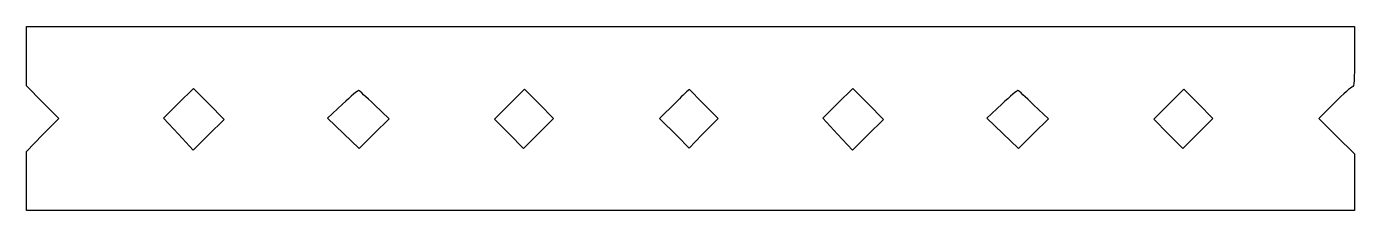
# Model space of a CAD drawing. Header units: centimetres. Extents: x -12.6 to 9.7, y 5.2 to 8.2.
import ezdxf

# ---------------------------------------------------------------- set-up
doc = ezdxf.new("R2010")
doc.units = ezdxf.units.CM
doc.header["$MEASUREMENT"] = 0
doc.layers.add('Layer 1', color=7, linetype='Continuous')

msp = doc.modelspace()

# ---------------------------------------------------------------- linework, layer by layer
at = {"layer": 'Layer 1'}
for points, knots in [([(-12.5735, 8.23988), (-12.5735, 8.23988), (-12.5735, 7.74461), (-12.5735, 7.74461), (-12.5735, 7.74461), (-12.5735, 7.74461), (-12.5735, 7.24852), (-12.5735, 7.24852), (-12.5735, 7.24852), (-12.5735, 7.24852), (-12.30395, 6.97815), (-12.30395, 6.97815), (-12.30395, 6.97815), (-12.30395, 6.97815), (-12.03441, 6.70778), (-12.03441, 6.70778), (-12.03441, 6.70778), (-12.03441, 6.70778), (-12.30395, 6.42997), (-12.30395, 6.42997), (-12.30395, 6.42997), (-12.30395, 6.42997), (-12.5735, 6.15298), (-12.5735, 6.15298), (-12.5735, 6.15298), (-12.5735, 6.15298), (-12.5735, 5.66185), (-12.5735, 5.66185), (-12.5735, 5.66185), (-12.5735, 5.66185), (-12.5735, 5.17071), (-12.5735, 5.17071), (-12.5735, 5.17071), (-12.5735, 5.17071), (-6.97756, 5.17071), (-6.97756, 5.17071), (-6.97756, 5.17071), (-6.97756, 5.17071), (-1.53624, 5.17071), (-1.53624, 5.17071), (-1.53624, 5.17071), (-1.53624, 5.17071), (-1.38162, 5.17071), (-1.38162, 5.17071), (-1.38162, 5.17071), (-1.38162, 5.17071), (4.0597, 5.17071), (4.0597, 5.17071), (4.0597, 5.17071), (4.0597, 5.17071), (9.65564, 5.17071), (9.65564, 5.17071), (9.65564, 5.17071), (9.65564, 5.17071), (9.65564, 5.64283), (9.65564, 5.64283), (9.65564, 5.64283), (9.65564, 5.64283), (9.65564, 6.11495), (9.65564, 6.11495), (9.65564, 6.11495), (9.65564, 6.11495), (9.35798, 6.40929), (9.35798, 6.40929), (9.35798, 6.40929), (9.35798, 6.40929), (9.06033, 6.70364), (9.06033, 6.70364), (9.06033, 6.70364), (9.06033, 6.70364), (9.32408, 6.96905), (9.32408, 6.96905), (9.32408, 6.96905), (9.46933, 7.11496), (9.60328, 7.23446), (9.62174, 7.23446), (9.62174, 7.23446), (9.64768, 7.23446), (9.65564, 7.34868), (9.65564, 7.73717), (9.65564, 7.73717), (9.65564, 7.73717), (9.65564, 8.23988), (9.65564, 8.23988), (9.65564, 8.23988), (9.65564, 8.23988), (4.0597, 8.23988), (4.0597, 8.23988), (4.0597, 8.23988), (4.0597, 8.23988), (-1.38162, 8.23988), (-1.38162, 8.23988), (-1.38162, 8.23988), (-1.38162, 8.23988), (-1.53624, 8.23988), (-1.53624, 8.23988), (-1.53624, 8.23988), (-1.53624, 8.23988), (-6.97756, 8.23988), (-6.97756, 8.23988), (-6.97756, 8.23988), (-6.97756, 8.23988), (-12.5735, 8.23988), (-12.5735, 8.23988)], [0, 0, 0, 0, 0.03703704, 0.03703704, 0.03703704, 0.03703704, 0.07407407, 0.07407407, 0.07407407, 0.07407407, 0.11111111, 0.11111111, 0.11111111, 0.11111111, 0.14814815, 0.14814815, 0.14814815, 0.14814815, 0.18518519, 0.18518519, 0.18518519, 0.18518519, 0.22222222, 0.22222222, 0.22222222, 0.22222222, 0.25925926, 0.25925926, 0.25925926, 0.25925926, 0.2962963, 0.2962963, 0.2962963, 0.2962963, 0.33333333, 0.33333333, 0.33333333, 0.33333333, 0.37037037, 0.37037037, 0.37037037, 0.37037037, 0.40740741, 0.40740741, 0.40740741, 0.40740741, 0.44444444, 0.44444444, 0.44444444, 0.44444444, 0.48148148, 0.48148148, 0.48148148, 0.48148148, 0.51851852, 0.51851852, 0.51851852, 0.51851852, 0.55555556, 0.55555556, 0.55555556, 0.55555556, 0.59259259, 0.59259259, 0.59259259, 0.59259259, 0.62962963, 0.62962963, 0.62962963, 0.62962963, 0.66666667, 0.66666667, 0.66666667, 0.66666667, 0.7037037, 0.7037037, 0.7037037, 0.7037037, 0.74074074, 0.74074074, 0.74074074, 0.74074074, 0.77777778, 0.77777778, 0.77777778, 0.77777778, 0.81481481, 0.81481481, 0.81481481, 0.81481481, 0.85185185, 0.85185185, 0.85185185, 0.85185185, 0.88888889, 0.88888889, 0.88888889, 0.88888889, 0.92592593, 0.92592593, 0.92592593, 0.92592593, 1, 1, 1, 1]), ([(-9.78132, 7.20801), (-9.78132, 7.20801), (-9.52335, 6.95004), (-9.52335, 6.95004), (-9.52335, 6.95004), (-9.52335, 6.95004), (-9.2662, 6.69124), (-9.2662, 6.69124), (-9.2662, 6.69124), (-9.2662, 6.69124), (-9.52583, 6.43245), (-9.52583, 6.43245), (-9.52583, 6.43245), (-9.52583, 6.43245), (-9.78545, 6.17365), (-9.78545, 6.17365), (-9.78545, 6.17365), (-9.78545, 6.17365), (-10.03267, 6.44154), (-10.03267, 6.44154), (-10.03267, 6.44154), (-10.03267, 6.44154), (-10.27989, 6.70943), (-10.27989, 6.70943), (-10.27989, 6.70943), (-10.27989, 6.70943), (-10.03102, 6.95913), (-10.03102, 6.95913), (-10.03102, 6.95913), (-10.03102, 6.95913), (-9.78132, 7.20801), (-9.78132, 7.20801)], [0, 0, 0, 0, 0.11111111, 0.11111111, 0.11111111, 0.11111111, 0.22222222, 0.22222222, 0.22222222, 0.22222222, 0.33333333, 0.33333333, 0.33333333, 0.33333333, 0.44444444, 0.44444444, 0.44444444, 0.44444444, 0.55555556, 0.55555556, 0.55555556, 0.55555556, 0.66666667, 0.66666667, 0.66666667, 0.66666667, 0.77777778, 0.77777778, 0.77777778, 0.77777778, 1, 1, 1, 1]), ([(-7.01477, 7.17493), (-7.00568, 7.17124), (-6.8867, 7.06329), (-6.75101, 6.93515), (-6.75101, 6.93515), (-6.75101, 6.93515), (-6.50462, 6.70199), (-6.50462, 6.70199), (-6.50462, 6.70199), (-6.50462, 6.70199), (-6.75432, 6.45477), (-6.75432, 6.45477), (-6.75432, 6.45477), (-6.75432, 6.45477), (-7.00402, 6.20672), (-7.00402, 6.20672), (-7.00402, 6.20672), (-7.00402, 6.20672), (-7.2686, 6.45725), (-7.2686, 6.45725), (-7.2686, 6.45725), (-7.2686, 6.45725), (-7.53318, 6.7086), (-7.53318, 6.7086), (-7.53318, 6.7086), (-7.53318, 6.7086), (-7.28183, 6.94508), (-7.28183, 6.94508), (-7.28183, 6.94508), (-7.14374, 7.07519), (-7.02385, 7.17862), (-7.01477, 7.17493)], [0, 0, 0, 0, 0.11111111, 0.11111111, 0.11111111, 0.11111111, 0.22222222, 0.22222222, 0.22222222, 0.22222222, 0.33333333, 0.33333333, 0.33333333, 0.33333333, 0.44444444, 0.44444444, 0.44444444, 0.44444444, 0.55555556, 0.55555556, 0.55555556, 0.55555556, 0.66666667, 0.66666667, 0.66666667, 0.66666667, 0.77777778, 0.77777778, 0.77777778, 0.77777778, 1, 1, 1, 1]), ([(-4.23829, 7.19395), (-4.23829, 7.19395), (-3.99438, 6.95004), (-3.99438, 6.95004), (-3.99438, 6.95004), (-3.99438, 6.95004), (-3.74964, 6.7053), (-3.74964, 6.7053), (-3.74964, 6.7053), (-3.74964, 6.7053), (-4.001, 6.45394), (-4.001, 6.45394), (-4.001, 6.45394), (-4.001, 6.45394), (-4.25318, 6.20259), (-4.25318, 6.20259), (-4.25318, 6.20259), (-4.25318, 6.20259), (-4.49709, 6.44733), (-4.49709, 6.44733), (-4.49709, 6.44733), (-4.49709, 6.44733), (-4.74183, 6.6929), (-4.74183, 6.6929), (-4.74183, 6.6929), (-4.74183, 6.6929), (-4.49048, 6.94342), (-4.49048, 6.94342), (-4.49048, 6.94342), (-4.49048, 6.94342), (-4.23829, 7.19395), (-4.23829, 7.19395)], [0, 0, 0, 0, 0.11111111, 0.11111111, 0.11111111, 0.11111111, 0.22222222, 0.22222222, 0.22222222, 0.22222222, 0.33333333, 0.33333333, 0.33333333, 0.33333333, 0.44444444, 0.44444444, 0.44444444, 0.44444444, 0.55555556, 0.55555556, 0.55555556, 0.55555556, 0.66666667, 0.66666667, 0.66666667, 0.66666667, 0.77777778, 0.77777778, 0.77777778, 0.77777778, 1, 1, 1, 1]), ([(-1.47753, 7.18982), (-1.47753, 7.18982), (-1.26669, 6.97815), (-1.26669, 6.97815), (-1.26669, 6.97815), (-1.26669, 6.97815), (-0.99715, 6.70778), (-0.99715, 6.70778), (-0.99715, 6.70778), (-0.99715, 6.70778), (-1.26669, 6.42997), (-1.26669, 6.42997), (-1.26669, 6.42997), (-1.26669, 6.42997), (-1.47919, 6.21168), (-1.47919, 6.21168), (-1.47919, 6.21168), (-1.47919, 6.21168), (-1.67928, 6.40929), (-1.67928, 6.40929), (-1.67928, 6.40929), (-1.67928, 6.40929), (-1.97693, 6.70364), (-1.97693, 6.70364), (-1.97693, 6.70364), (-1.97693, 6.70364), (-1.71235, 6.96905), (-1.71235, 6.96905), (-1.71235, 6.96905), (-1.62074, 7.06108), (-1.53401, 7.14219), (-1.47753, 7.18982)], [0, 0, 0, 0, 0.11111111, 0.11111111, 0.11111111, 0.11111111, 0.22222222, 0.22222222, 0.22222222, 0.22222222, 0.33333333, 0.33333333, 0.33333333, 0.33333333, 0.44444444, 0.44444444, 0.44444444, 0.44444444, 0.55555556, 0.55555556, 0.55555556, 0.55555556, 0.66666667, 0.66666667, 0.66666667, 0.66666667, 0.77777778, 0.77777778, 0.77777778, 0.77777778, 1, 1, 1, 1]), ([(1.25594, 7.20801), (1.25594, 7.20801), (1.51309, 6.95004), (1.51309, 6.95004), (1.51309, 6.95004), (1.51309, 6.95004), (1.77105, 6.69124), (1.77105, 6.69124), (1.77105, 6.69124), (1.77105, 6.69124), (1.51143, 6.43245), (1.51143, 6.43245), (1.51143, 6.43245), (1.51143, 6.43245), (1.25098, 6.17365), (1.25098, 6.17365), (1.25098, 6.17365), (1.25098, 6.17365), (1.00376, 6.44154), (1.00376, 6.44154), (1.00376, 6.44154), (1.00376, 6.44154), (0.75654, 6.70943), (0.75654, 6.70943), (0.75654, 6.70943), (0.75654, 6.70943), (1.00624, 6.95913), (1.00624, 6.95913), (1.00624, 6.95913), (1.00624, 6.95913), (1.25594, 7.20801), (1.25594, 7.20801)], [0, 0, 0, 0, 0.11111111, 0.11111111, 0.11111111, 0.11111111, 0.22222222, 0.22222222, 0.22222222, 0.22222222, 0.33333333, 0.33333333, 0.33333333, 0.33333333, 0.44444444, 0.44444444, 0.44444444, 0.44444444, 0.55555556, 0.55555556, 0.55555556, 0.55555556, 0.66666667, 0.66666667, 0.66666667, 0.66666667, 0.77777778, 0.77777778, 0.77777778, 0.77777778, 1, 1, 1, 1]), ([(4.02249, 7.17493), (4.03158, 7.17124), (4.14973, 7.06329), (4.28542, 6.93515), (4.28542, 6.93515), (4.28542, 6.93515), (4.53264, 6.70199), (4.53264, 6.70199), (4.53264, 6.70199), (4.53264, 6.70199), (4.28294, 6.45477), (4.28294, 6.45477), (4.28294, 6.45477), (4.28294, 6.45477), (4.03324, 6.20672), (4.03324, 6.20672), (4.03324, 6.20672), (4.03324, 6.20672), (3.76866, 6.45725), (3.76866, 6.45725), (3.76866, 6.45725), (3.76866, 6.45725), (3.50408, 6.7086), (3.50408, 6.7086), (3.50408, 6.7086), (3.50408, 6.7086), (3.7546, 6.94508), (3.7546, 6.94508), (3.7546, 6.94508), (3.89269, 7.07519), (4.01341, 7.17862), (4.02249, 7.17493)], [0, 0, 0, 0, 0.11111111, 0.11111111, 0.11111111, 0.11111111, 0.22222222, 0.22222222, 0.22222222, 0.22222222, 0.33333333, 0.33333333, 0.33333333, 0.33333333, 0.44444444, 0.44444444, 0.44444444, 0.44444444, 0.55555556, 0.55555556, 0.55555556, 0.55555556, 0.66666667, 0.66666667, 0.66666667, 0.66666667, 0.77777778, 0.77777778, 0.77777778, 0.77777778, 1, 1, 1, 1]), ([(6.79814, 7.19395), (6.79814, 7.19395), (7.04288, 6.95004), (7.04288, 6.95004), (7.04288, 6.95004), (7.04288, 6.95004), (7.28679, 6.7053), (7.28679, 6.7053), (7.28679, 6.7053), (7.28679, 6.7053), (7.03544, 6.45394), (7.03544, 6.45394), (7.03544, 6.45394), (7.03544, 6.45394), (6.78408, 6.20259), (6.78408, 6.20259), (6.78408, 6.20259), (6.78408, 6.20259), (6.53934, 6.44733), (6.53934, 6.44733), (6.53934, 6.44733), (6.53934, 6.44733), (6.29543, 6.6929), (6.29543, 6.6929), (6.29543, 6.6929), (6.29543, 6.6929), (6.54678, 6.94342), (6.54678, 6.94342), (6.54678, 6.94342), (6.54678, 6.94342), (6.79814, 7.19395), (6.79814, 7.19395)], [0, 0, 0, 0, 0.11111111, 0.11111111, 0.11111111, 0.11111111, 0.22222222, 0.22222222, 0.22222222, 0.22222222, 0.33333333, 0.33333333, 0.33333333, 0.33333333, 0.44444444, 0.44444444, 0.44444444, 0.44444444, 0.55555556, 0.55555556, 0.55555556, 0.55555556, 0.66666667, 0.66666667, 0.66666667, 0.66666667, 0.77777778, 0.77777778, 0.77777778, 0.77777778, 1, 1, 1, 1])]:
    msp.add_open_spline(points, degree=3, knots=knots, dxfattribs=at)

doc.saveas('drawing.dxf')
